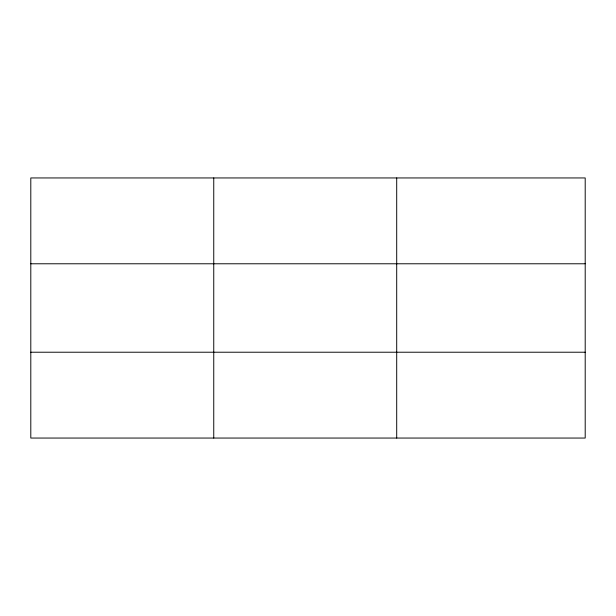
<?xml version="1.0" encoding="UTF-8"?>
<svg xmlns="http://www.w3.org/2000/svg" width="616" height="616" viewBox="0 0 616 616"><rect width="100%" height="100%" fill="white"/><g stroke="black" fill="none" stroke-linecap="round" stroke-linejoin="round"><path stroke-width="0.92" d="M213.752 438.053L213.752 177.947M396.704 438.053L396.704 177.947M585.2 263.779L585.2 177.947L30.8 177.947L30.8 438.053L585.2 438.053L585.2 263.779L30.8 263.779M30.8 352.221L585.2 352.221"/></g></svg>
